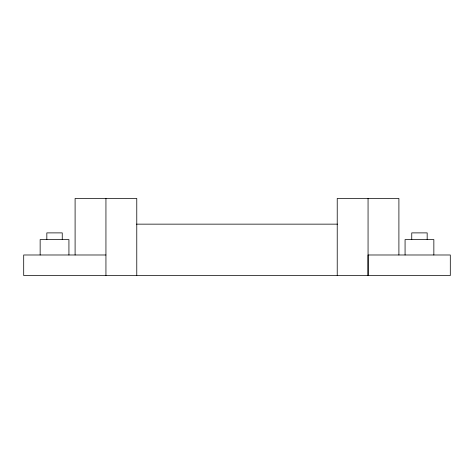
<?xml version="1.0" encoding="UTF-8"?>
<svg xmlns="http://www.w3.org/2000/svg" width="474" height="474" viewBox="0 0 474 474"><rect width="100%" height="100%" fill="white"/><g stroke="black" fill="none" stroke-linecap="round" stroke-linejoin="round"><path stroke-width="0.71" d="M405.069 254.988L405.069 239.571L433.852 239.571L433.852 254.988M411.752 239.571L411.752 232.888L427.169 232.888L427.169 239.571M136.518 224.149L337.482 224.149M105.939 254.988L23.7 254.988L23.7 275.548L450.3 275.548L450.3 254.988L368.061 254.988L368.061 275.548L368.061 198.452M398.901 254.988L398.901 198.452L337.227 198.452L337.227 275.548M136.773 275.548L136.773 198.452L75.099 198.452L75.099 254.988M105.939 198.452L105.939 275.548M68.931 254.988L68.931 239.571L40.148 239.571L40.148 254.988M62.248 239.571L62.248 232.888L46.831 232.888L46.831 239.571"/></g></svg>
